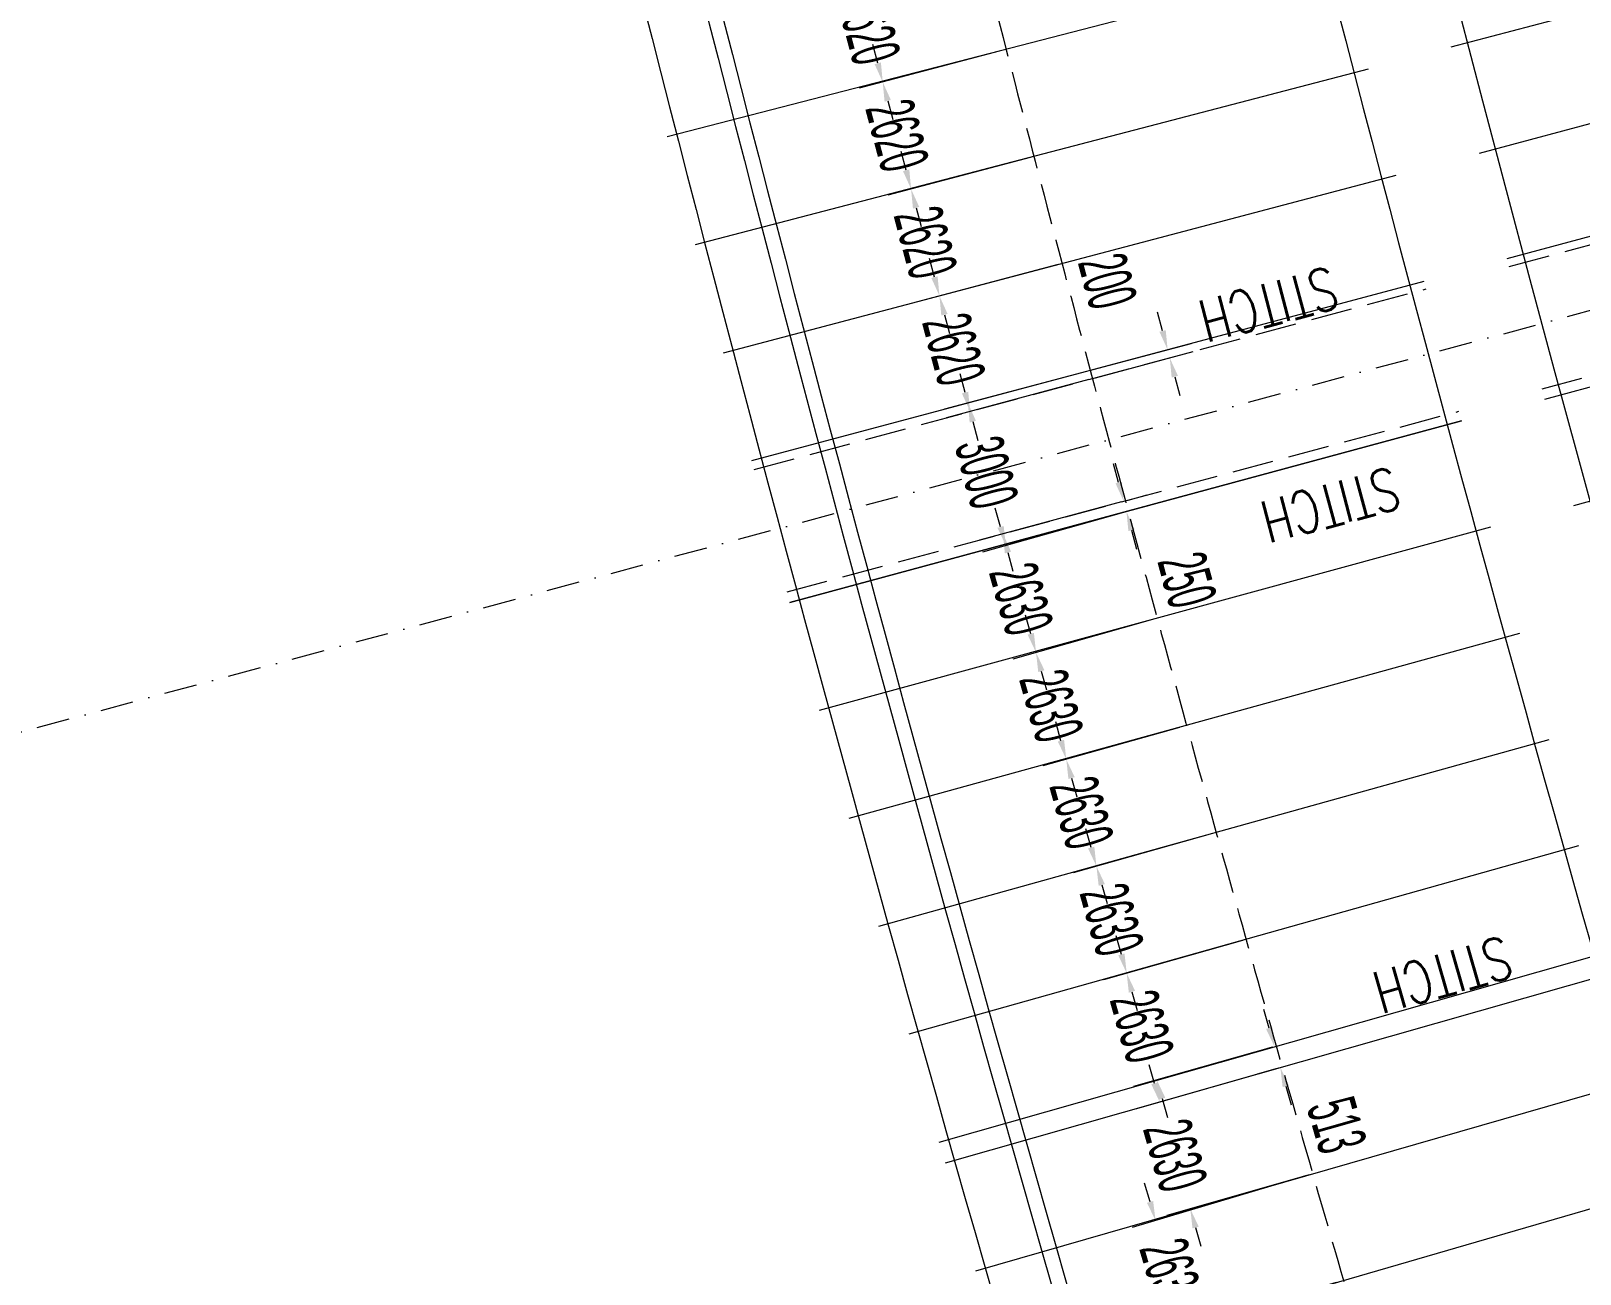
# Model space of a CAD drawing. Header units: millimetres. Extents: x 27228149 to 29012050, y 40856015 to 42918728.
# Drawn here: x 27350598 to 27387293, y 42477464 to 42506900 of the extents above; entities that cross this region are included whole.
import ezdxf

# ---------------------------------------------------------------- set-up
doc = ezdxf.new("R2010")
doc.units = ezdxf.units.MM
doc.header["$LTSCALE"] = 0.05
doc.linetypes.add('DGN Style 3', pattern=[27349.722329, 19535.51595, -7814.20638])
doc.linetypes.add('DGN Style 4', pattern=[31276.361035, 15628.41276, -7814.20638, 19.535516, -7814.20638])
doc.layers.get('Defpoints').update_dxf_attribs({"lineweight": 0})
for name, color, linetype, lineweight in [('InnerEdge_NB', 7, 'Continuous', 0), ('InnerEdge_SB', 7, 'Continuous', 0), ('OuterEdge_NB', 7, 'Continuous', 0), ('PlacementCurve_NB', 1, 'DGN Style 3', 0), ('PlacementCurve_SB', 1, 'DGN Style 3', 0), ('S-_ANOT----_A-', 7, 'Continuous', 0), ('S-_ANOT----_T-', 7, 'Continuous', 0), ('S-_GRIDLINE_E- Adjusted', 6, 'DGN Style 4', 0), ('S-_SEG-----_E-NB', 3, 'Continuous', 13), ('S-_SEG-----_E-SB', 3, 'Continuous', 13), ('S-_WALLLBW-_E-', 40, 'Continuous', 13)]:
    doc.layers.add(name, color=color, linetype=linetype, lineweight=lineweight)
doc.styles.add('Styletxt', font='txt.shx')
doc.styles.add('StyleWORKING', font='WORKING.shx')
doc.dimstyles.new('dim300', dxfattribs={"dimtxt": 750, "dimasz": 750, "dimexe": 375, "dimexo": 375, "dimgap": 375, "dimtad": 1, "dimdec": 0, "dimzin": 11, "dimdsep": 46, "dimtxsty": 'StyleWORKING', "dimsah": 1, "dimcen": 0.09, "dimclrd": 7, "dimclre": 7, "dimadec": 4, "dimazin": 3, "dimtfac": 1, "dimtdec": 0, "dimtmove": 0, "dimatfit": 3, "dimfxl": 1, "dimtolj": 1, "dimtzin": 0, "dimlwd": 0, "dimlwe": 0, "dimarcsym": 0})

# ---------------------------------------------------------------- blocks, each defined once
blk = doc.blocks.new('*D325')
at = {"layer": 'Defpoints', "color": 0, "linetype": 'Continuous', "transparency": 16777216}
for p in [(27392181, 42508602), (27388042, 42507504), (27392823, 42506155)]:
    blk.add_point(p, dxfattribs=at)
at = {"layer": 'S-_ANOT----_A-', "linetype": 'Continuous', "transparency": 16777216}
for p, q in [((27392070, 42508573), (27387486, 42507357)), ((27392712, 42506126), (27388135, 42504911))]:
    blk.add_line(p, q, dxfattribs=at)
at = {"layer": 'S-_ANOT----_A-', "color": 7, "linetype": 'Continuous', "lineweight": 0, "transparency": 16777216}
blk.add_line((27388573, 42505503), (27388160, 42507059), dxfattribs=at)
at = {"layer": 'S-_ANOT----_A-', "color": 7, "linetype": 'Continuous', "transparency": 16777216}
for points in [[(27388234, 42507079), (27388086, 42507040), (27388042, 42507504)], [(27388647, 42505523), (27388499, 42505484), (27388691, 42505059)]]:
    blk.add_solid(points, dxfattribs=at)
at = {"layer": 'S-_ANOT----_A-', "color": 0, "linetype": 'Continuous', "transparency": 16777216, "insert": (27386302, 42509333), "char_height": 1150, "attachment_point": 5, "rotation": 284.8597, "style": 'StyleWORKING'}
blk.add_mtext('\\A1;{\\W0.47826;\\C0;2530}', dxfattribs=at)
blk = doc.blocks.new('*D643')
at = {"layer": 'Defpoints', "color": 0, "linetype": 'Continuous', "transparency": 16777216}
for p in [(27372998, 42508992), (27373648, 42506453), (27370775, 42505691)]:
    blk.add_point(p, dxfattribs=at)
at = {"layer": 'S-_ANOT----_A-', "color": 7, "linetype": 'Continuous', "lineweight": 0, "transparency": 16777216}
for p, q in [((27369986, 42508668), (27369868, 42509113)), ((27370893, 42505246), (27371011, 42504802))]:
    blk.add_line(p, q, dxfattribs=at)
at = {"layer": 'S-_ANOT----_A-', "linetype": 'Continuous', "transparency": 16777216}
for p, q in [((27372887, 42508962), (27369548, 42508076)), ((27373537, 42506424), (27370220, 42505544))]:
    blk.add_line(p, q, dxfattribs=at)
at = {"layer": 'S-_ANOT----_A-', "color": 7, "linetype": 'Continuous', "transparency": 16777216}
for points in [[(27370060, 42508688), (27369911, 42508649), (27370104, 42508224)], [(27370968, 42505266), (27370819, 42505227), (27370775, 42505691)]]:
    blk.add_solid(points, dxfattribs=at)
at = {"layer": 'S-_ANOT----_A-', "color": 0, "linetype": 'Continuous', "transparency": 16777216, "insert": (27370441, 42506958), "char_height": 1150, "attachment_point": 5, "rotation": 284.859, "style": 'StyleWORKING'}
blk.add_mtext('\\A1;{\\W0.47826;\\C0;2620}', dxfattribs=at)
blk = doc.blocks.new('*D644')
at = {"layer": 'Defpoints', "color": 0, "linetype": 'Continuous', "transparency": 16777216}
for p in [(27373648, 42506453), (27374377, 42503935), (27371447, 42503158)]:
    blk.add_point(p, dxfattribs=at)
at = {"layer": 'S-_ANOT----_A-', "color": 7, "linetype": 'Continuous', "lineweight": 0, "transparency": 16777216}
for p, q in [((27370657, 42506136), (27370540, 42506580)), ((27371565, 42502714), (27371683, 42502269))]:
    blk.add_line(p, q, dxfattribs=at)
at = {"layer": 'S-_ANOT----_A-', "linetype": 'Continuous', "transparency": 16777216}
for p, q in [((27373537, 42506424), (27370220, 42505544)), ((27374266, 42503906), (27370892, 42503011))]:
    blk.add_line(p, q, dxfattribs=at)
at = {"layer": 'S-_ANOT----_A-', "color": 7, "linetype": 'Continuous', "transparency": 16777216}
for points in [[(27370732, 42506155), (27370583, 42506116), (27370775, 42505691)], [(27371640, 42502733), (27371491, 42502694), (27371447, 42503158)]]:
    blk.add_solid(points, dxfattribs=at)
at = {"layer": 'S-_ANOT----_A-', "color": 0, "linetype": 'Continuous', "transparency": 16777216, "insert": (27371113, 42504425), "char_height": 1150, "attachment_point": 5, "rotation": 284.859, "style": 'StyleWORKING'}
blk.add_mtext('\\A1;{\\W0.47826;\\C0;2620}', dxfattribs=at)
blk = doc.blocks.new('*D645')
at = {"layer": 'Defpoints', "color": 0, "linetype": 'Continuous', "transparency": 16777216}
for p in [(27374377, 42503935), (27375042, 42501401), (27372119, 42500626)]:
    blk.add_point(p, dxfattribs=at)
at = {"layer": 'S-_ANOT----_A-', "linetype": 'Continuous', "transparency": 16777216}
for p, q in [((27374266, 42503906), (27370892, 42503011)), ((27374931, 42501372), (27371564, 42500478))]:
    blk.add_line(p, q, dxfattribs=at)
at = {"layer": 'S-_ANOT----_A-', "color": 7, "linetype": 'Continuous', "lineweight": 0, "transparency": 16777216}
for p, q in [((27371329, 42503603), (27371212, 42504048)), ((27372237, 42500181), (27372355, 42499737))]:
    blk.add_line(p, q, dxfattribs=at)
at = {"layer": 'S-_ANOT----_A-', "color": 7, "linetype": 'Continuous', "transparency": 16777216}
for points in [[(27371404, 42503623), (27371255, 42503583), (27371447, 42503158)], [(27372311, 42500201), (27372163, 42500162), (27372119, 42500626)]]:
    blk.add_solid(points, dxfattribs=at)
at = {"layer": 'S-_ANOT----_A-', "color": 0, "linetype": 'Continuous', "transparency": 16777216, "insert": (27371785, 42501892), "char_height": 1150, "attachment_point": 5, "rotation": 284.859, "style": 'StyleWORKING'}
blk.add_mtext('\\A1;{\\W0.47826;\\C0;2620}', dxfattribs=at)
blk = doc.blocks.new('*D646')
at = {"layer": 'Defpoints', "color": 0, "linetype": 'Continuous', "transparency": 16777216}
for p in [(27376532, 42495516), (27377220, 42492978), (27374407, 42492182)]:
    blk.add_point(p, dxfattribs=at)
at = {"layer": 'S-_ANOT----_A-', "linetype": 'Continuous', "transparency": 16777216}
for p, q in [((27376421, 42495485), (27373139, 42494557)), ((27377109, 42492946), (27373854, 42492026))]:
    blk.add_line(p, q, dxfattribs=at)
at = {"layer": 'S-_ANOT----_A-', "color": 7, "linetype": 'Continuous', "lineweight": 0, "transparency": 16777216}
for p, q in [((27373567, 42495156), (27373442, 42495599)), ((27374532, 42491740), (27374658, 42491297))]:
    blk.add_line(p, q, dxfattribs=at)
at = {"layer": 'S-_ANOT----_A-', "color": 7, "linetype": 'Continuous', "transparency": 16777216}
for points in [[(27373640, 42495177), (27373493, 42495135), (27373692, 42494713)], [(27374606, 42491761), (27374459, 42491719), (27374407, 42492182)]]:
    blk.add_solid(points, dxfattribs=at)
at = {"layer": 'S-_ANOT----_A-', "color": 0, "linetype": 'Continuous', "transparency": 16777216, "insert": (27374051, 42493448), "char_height": 1150, "attachment_point": 5, "rotation": 285.7859, "style": 'StyleWORKING'}
blk.add_mtext('\\A1;{\\W0.47826;\\C0;2630}', dxfattribs=at)
blk = doc.blocks.new('*D647')
at = {"layer": 'Defpoints', "color": 0, "linetype": 'Continuous', "transparency": 16777216}
for p in [(27377220, 42492978), (27377915, 42490441), (27375123, 42489652)]:
    blk.add_point(p, dxfattribs=at)
at = {"layer": 'S-_ANOT----_A-', "linetype": 'Continuous', "transparency": 16777216}
for p, q in [((27377109, 42492946), (27373854, 42492026)), ((27377804, 42490409), (27374570, 42489495))]:
    blk.add_line(p, q, dxfattribs=at)
at = {"layer": 'S-_ANOT----_A-', "color": 7, "linetype": 'Continuous', "lineweight": 0, "transparency": 16777216}
for p, q in [((27374282, 42492625), (27374157, 42493068)), ((27375248, 42489209), (27375373, 42488766))]:
    blk.add_line(p, q, dxfattribs=at)
at = {"layer": 'S-_ANOT----_A-', "color": 7, "linetype": 'Continuous', "transparency": 16777216}
for points in [[(27374356, 42492646), (27374208, 42492604), (27374407, 42492182)], [(27375322, 42489230), (27375174, 42489188), (27375123, 42489652)]]:
    blk.add_solid(points, dxfattribs=at)
at = {"layer": 'S-_ANOT----_A-', "color": 0, "linetype": 'Continuous', "transparency": 16777216, "insert": (27374766, 42490917), "char_height": 1150, "attachment_point": 5, "rotation": 285.7859, "style": 'StyleWORKING'}
blk.add_mtext('\\A1;{\\W0.47826;\\C0;2630}', dxfattribs=at)
blk = doc.blocks.new('*D648')
at = {"layer": 'Defpoints', "color": 0, "linetype": 'Continuous', "transparency": 16777216}
for p in [(27377915, 42490441), (27378697, 42487928), (27375838, 42487120)]:
    blk.add_point(p, dxfattribs=at)
at = {"layer": 'S-_ANOT----_A-', "linetype": 'Continuous', "transparency": 16777216}
for p, q in [((27377804, 42490409), (27374570, 42489495)), ((27378586, 42487897), (27375285, 42486964))]:
    blk.add_line(p, q, dxfattribs=at)
at = {"layer": 'S-_ANOT----_A-', "color": 7, "linetype": 'Continuous', "lineweight": 0, "transparency": 16777216}
for p, q in [((27374998, 42490094), (27374873, 42490537)), ((27375964, 42486678), (27376089, 42486235))]:
    blk.add_line(p, q, dxfattribs=at)
at = {"layer": 'S-_ANOT----_A-', "color": 7, "linetype": 'Continuous', "transparency": 16777216}
for points in [[(27375071, 42490115), (27374924, 42490073), (27375123, 42489652)], [(27376037, 42486698), (27375890, 42486657), (27375838, 42487120)]]:
    blk.add_solid(points, dxfattribs=at)
at = {"layer": 'S-_ANOT----_A-', "color": 0, "linetype": 'Continuous', "transparency": 16777216, "insert": (27375482, 42488386), "char_height": 1150, "attachment_point": 5, "rotation": 285.7859, "style": 'StyleWORKING'}
blk.add_mtext('\\A1;{\\W0.47826;\\C0;2630}', dxfattribs=at)
blk = doc.blocks.new('*D649')
at = {"layer": 'Defpoints', "color": 0, "linetype": 'Continuous', "transparency": 16777216}
for p in [(27378697, 42487928), (27379406, 42485396), (27376554, 42484589)]:
    blk.add_point(p, dxfattribs=at)
at = {"layer": 'S-_ANOT----_A-', "linetype": 'Continuous', "transparency": 16777216}
for p, q in [((27378586, 42487897), (27375285, 42486964)), ((27379295, 42485364), (27376001, 42484433))]:
    blk.add_line(p, q, dxfattribs=at)
at = {"layer": 'S-_ANOT----_A-', "color": 7, "linetype": 'Continuous', "lineweight": 0, "transparency": 16777216}
for p, q in [((27375713, 42487563), (27375588, 42488006)), ((27376679, 42484147), (27376804, 42483704))]:
    blk.add_line(p, q, dxfattribs=at)
at = {"layer": 'S-_ANOT----_A-', "color": 7, "linetype": 'Continuous', "transparency": 16777216}
for points in [[(27375787, 42487584), (27375640, 42487542), (27375838, 42487120)], [(27376753, 42484168), (27376605, 42484126), (27376554, 42484589)]]:
    blk.add_solid(points, dxfattribs=at)
at = {"layer": 'S-_ANOT----_A-', "color": 0, "linetype": 'Continuous', "transparency": 16777216, "insert": (27376198, 42485855), "char_height": 1150, "attachment_point": 5, "rotation": 285.7859, "style": 'StyleWORKING'}
blk.add_mtext('\\A1;{\\W0.47826;\\C0;2630}', dxfattribs=at)
blk = doc.blocks.new('*D650')
at = {"layer": 'Defpoints', "color": 0, "linetype": 'Continuous', "transparency": 16777216}
for p in [(27380901, 42479819), (27377238, 42478730), (27381630, 42477291)]:
    blk.add_point(p, dxfattribs=at)
at = {"layer": 'S-_ANOT----_A-', "linetype": 'Continuous', "transparency": 16777216}
for p, q in [((27380791, 42479786), (27376687, 42478567)), ((27381520, 42477259), (27377436, 42476045))]:
    blk.add_line(p, q, dxfattribs=at)
at = {"layer": 'S-_ANOT----_A-', "color": 7, "linetype": 'Continuous', "lineweight": 0, "transparency": 16777216}
for p, q in [((27377107, 42479171), (27376976, 42479612)), ((27378118, 42475768), (27378249, 42475327))]:
    blk.add_line(p, q, dxfattribs=at)
at = {"layer": 'S-_ANOT----_A-', "color": 7, "linetype": 'Continuous', "transparency": 16777216}
for points in [[(27377181, 42479193), (27377034, 42479149), (27377238, 42478730)], [(27378192, 42475790), (27378045, 42475746), (27377987, 42476209)]]:
    blk.add_solid(points, dxfattribs=at)
at = {"layer": 'S-_ANOT----_A-', "color": 0, "linetype": 'Continuous', "transparency": 16777216, "insert": (27377621, 42477446), "char_height": 1150, "attachment_point": 5, "rotation": 286.5463, "style": 'StyleWORKING'}
blk.add_mtext('\\A1;{\\W0.47826;\\C0;2630}', dxfattribs=at)
blk = doc.blocks.new('*D947')
at = {"layer": 'Defpoints', "color": 0, "linetype": 'Continuous', "transparency": 16777216}
for p in [(27380056, 42482846), (27380059, 42482847), (27380199, 42482353)]:
    blk.add_point(p, dxfattribs=at)
at = {"layer": 'S-_ANOT----_A-', "color": 7, "linetype": 'Continuous', "lineweight": 0, "transparency": 16777216}
for p, q in [((27379930, 42483289), (27379804, 42483731)), ((27380322, 42481910), (27380448, 42481468))]:
    blk.add_line(p, q, dxfattribs=at)
at = {"layer": 'S-_ANOT----_A-', "linetype": 'Continuous', "transparency": 16777216}
for p, q in [((27379948, 42482816), (27379503, 42482689)), ((27380088, 42482322), (27379643, 42482195))]:
    blk.add_line(p, q, dxfattribs=at)
at = {"layer": 'S-_ANOT----_A-', "color": 7, "linetype": 'Continuous', "transparency": 16777216}
for points in [[(27380004, 42483310), (27379856, 42483268), (27380056, 42482846)], [(27380396, 42481931), (27380248, 42481889), (27380196, 42482353)]]:
    blk.add_solid(points, dxfattribs=at)
at = {"layer": 'S-_ANOT----_A-', "color": 0, "linetype": 'Continuous', "transparency": 16777216, "insert": (27381528, 42480988), "char_height": 1150, "attachment_point": 5, "rotation": 285.8737, "style": 'StyleWORKING'}
blk.add_mtext('\\A1;{\\W0.47826;\\C0;513}', dxfattribs=at)
blk = doc.blocks.new('*D980')
at = {"layer": 'Defpoints', "color": 0, "linetype": 'Continuous', "transparency": 16777216}
for p in [(27377524, 42499352), (27375651, 42498852), (27375703, 42498659)]:
    blk.add_point(p, dxfattribs=at)
at = {"layer": 'S-_ANOT----_A-', "color": 7, "linetype": 'Continuous', "lineweight": 0, "transparency": 16777216}
for p, q in [((27377405, 42499796), (27377287, 42500241)), ((27377694, 42498714), (27377812, 42498270))]:
    blk.add_line(p, q, dxfattribs=at)
at = {"layer": 'S-_ANOT----_A-', "linetype": 'Continuous', "transparency": 16777216}
for p, q in [((27375762, 42498882), (27378079, 42499500)), ((27375814, 42498689), (27378131, 42499307))]:
    blk.add_line(p, q, dxfattribs=at)
at = {"layer": 'S-_ANOT----_A-', "color": 7, "linetype": 'Continuous', "transparency": 16777216}
for points in [[(27377479, 42499816), (27377331, 42499776), (27377524, 42499352)], [(27377768, 42498734), (27377620, 42498694), (27377575, 42499158)]]:
    blk.add_solid(points, dxfattribs=at)
at = {"layer": 'S-_ANOT----_A-', "color": 0, "linetype": 'Continuous', "transparency": 16777216, "insert": (27376097, 42500975), "char_height": 1150, "attachment_point": 5, "rotation": 284.9378, "style": 'StyleWORKING'}
blk.add_mtext('\\A1;{\\W0.47826;\\C0;200}', dxfattribs=at)
blk = doc.blocks.new('*D981')
at = {"layer": 'Defpoints', "color": 0, "linetype": 'Continuous', "transparency": 16777216}
for p in [(27376481, 42495762), (27376484, 42495762), (27376546, 42495520)]:
    blk.add_point(p, dxfattribs=at)
at = {"layer": 'S-_ANOT----_A-', "color": 7, "linetype": 'Continuous', "lineweight": 0, "transparency": 16777216}
for p, q in [((27376364, 42496207), (27376244, 42496651)), ((27376669, 42495077), (27376789, 42494633))]:
    blk.add_line(p, q, dxfattribs=at)
at = {"layer": 'S-_ANOT----_A-', "linetype": 'Continuous', "transparency": 16777216}
for p, q in [((27376592, 42495791), (27377039, 42495912)), ((27376657, 42495550), (27377105, 42495671))]:
    blk.add_line(p, q, dxfattribs=at)
at = {"layer": 'S-_ANOT----_A-', "color": 7, "linetype": 'Continuous', "transparency": 16777216}
for points in [[(27376438, 42496227), (27376290, 42496187), (27376484, 42495762)], [(27376743, 42495097), (27376595, 42495057), (27376549, 42495521)]]:
    blk.add_solid(points, dxfattribs=at)
at = {"layer": 'S-_ANOT----_A-', "color": 0, "linetype": 'Continuous', "transparency": 16777216, "insert": (27377983, 42493900), "char_height": 1150, "attachment_point": 5, "rotation": 285.1179, "style": 'StyleWORKING'}
blk.add_mtext('\\A1;{\\W0.47826;\\C0;250}', dxfattribs=at)
blk = doc.blocks.new('*D1179')
at = {"layer": 'Defpoints', "color": 0, "linetype": 'Continuous', "transparency": 16777216}
for p in [(27375042, 42501401), (27375714, 42498869), (27372791, 42498094)]:
    blk.add_point(p, dxfattribs=at)
at = {"layer": 'S-_ANOT----_A-', "linetype": 'Continuous', "transparency": 16777216}
for p, q in [((27374931, 42501372), (27371564, 42500478)), ((27375603, 42498840), (27372235, 42497946))]:
    blk.add_line(p, q, dxfattribs=at)
at = {"layer": 'S-_ANOT----_A-', "color": 7, "linetype": 'Continuous', "lineweight": 0, "transparency": 16777216}
for p, q in [((27372001, 42501071), (27371883, 42501515)), ((27372909, 42497649), (27373027, 42497204))]:
    blk.add_line(p, q, dxfattribs=at)
at = {"layer": 'S-_ANOT----_A-', "color": 7, "linetype": 'Continuous', "transparency": 16777216}
for points in [[(27372075, 42501090), (27371927, 42501051), (27372119, 42500626)], [(27372983, 42497669), (27372835, 42497629), (27372791, 42498094)]]:
    blk.add_solid(points, dxfattribs=at)
at = {"layer": 'S-_ANOT----_A-', "color": 0, "linetype": 'Continuous', "transparency": 16777216, "insert": (27372457, 42499360), "char_height": 1150, "attachment_point": 5, "rotation": 284.859, "style": 'StyleWORKING'}
blk.add_mtext('\\A1;{\\W0.47826;\\C0;2620}', dxfattribs=at)
blk = doc.blocks.new('*D1180')
at = {"layer": 'Defpoints', "color": 0, "linetype": 'Continuous', "transparency": 16777216}
for p in [(27375766, 42498676), (27376543, 42495778), (27373623, 42494994)]:
    blk.add_point(p, dxfattribs=at)
at = {"layer": 'S-_ANOT----_A-', "color": 7, "linetype": 'Continuous', "lineweight": 0, "transparency": 16777216}
for p, q in [((27372725, 42498336), (27372606, 42498780)), ((27373742, 42494550), (27373861, 42494106))]:
    blk.add_line(p, q, dxfattribs=at)
at = {"layer": 'S-_ANOT----_A-', "linetype": 'Continuous', "transparency": 16777216}
for p, q in [((27375655, 42498646), (27372289, 42497743)), ((27376432, 42495749), (27373067, 42494845))]:
    blk.add_line(p, q, dxfattribs=at)
at = {"layer": 'S-_ANOT----_A-', "color": 7, "linetype": 'Continuous', "transparency": 16777216}
for points in [[(27372800, 42498356), (27372651, 42498316), (27372845, 42497892)], [(27373816, 42494570), (27373668, 42494530), (27373623, 42494994)]]:
    blk.add_solid(points, dxfattribs=at)
at = {"layer": 'S-_ANOT----_A-', "color": 0, "linetype": 'Continuous', "transparency": 16777216, "insert": (27373235, 42496443), "char_height": 1150, "attachment_point": 5, "rotation": 285.0271, "style": 'StyleWORKING'}
blk.add_mtext('\\A1;{\\W0.47826;\\C0;3000}', dxfattribs=at)
blk = doc.blocks.new('*D1181')
at = {"layer": 'Defpoints', "color": 0, "linetype": 'Continuous', "transparency": 16777216}
for p in [(27379406, 42485396), (27380121, 42482865), (27377269, 42482059)]:
    blk.add_point(p, dxfattribs=at)
at = {"layer": 'S-_ANOT----_A-', "linetype": 'Continuous', "transparency": 16777216}
for p, q in [((27379295, 42485364), (27376001, 42484433)), ((27380010, 42482834), (27376716, 42481902))]:
    blk.add_line(p, q, dxfattribs=at)
at = {"layer": 'S-_ANOT----_A-', "color": 7, "linetype": 'Continuous', "lineweight": 0, "transparency": 16777216}
for p, q in [((27376429, 42485032), (27376304, 42485475)), ((27377395, 42481616), (27377520, 42481173))]:
    blk.add_line(p, q, dxfattribs=at)
at = {"layer": 'S-_ANOT----_A-', "color": 7, "linetype": 'Continuous', "transparency": 16777216}
for points in [[(27376503, 42485053), (27376355, 42485011), (27376554, 42484589)], [(27377468, 42481637), (27377321, 42481595), (27377269, 42482059)]]:
    blk.add_solid(points, dxfattribs=at)
at = {"layer": 'S-_ANOT----_A-', "color": 0, "linetype": 'Continuous', "transparency": 16777216, "insert": (27376913, 42483324), "char_height": 1150, "attachment_point": 5, "rotation": 285.7859, "style": 'StyleWORKING'}
blk.add_mtext('\\A1;{\\W0.47826;\\C0;2630}', dxfattribs=at)
blk = doc.blocks.new('*D1182')
at = {"layer": 'Defpoints', "color": 0, "linetype": 'Continuous', "transparency": 16777216}
for p in [(27380261, 42482371), (27380985, 42479843), (27378061, 42479006)]:
    blk.add_point(p, dxfattribs=at)
at = {"layer": 'S-_ANOT----_A-', "linetype": 'Continuous', "transparency": 16777216}
for p, q in [((27380151, 42482340), (27376785, 42481377)), ((27380874, 42479811), (27377508, 42478848))]:
    blk.add_line(p, q, dxfattribs=at)
at = {"layer": 'S-_ANOT----_A-', "color": 7, "linetype": 'Continuous', "lineweight": 0, "transparency": 16777216}
for p, q in [((27377212, 42481977), (27377085, 42482420)), ((27378188, 42478564), (27378314, 42478122))]:
    blk.add_line(p, q, dxfattribs=at)
at = {"layer": 'S-_ANOT----_A-', "color": 7, "linetype": 'Continuous', "transparency": 16777216}
for points in [[(27377285, 42481998), (27377138, 42481956), (27377338, 42481535)], [(27378261, 42478585), (27378114, 42478543), (27378061, 42479006)]]:
    blk.add_solid(points, dxfattribs=at)
at = {"layer": 'S-_ANOT----_A-', "color": 0, "linetype": 'Continuous', "transparency": 16777216, "insert": (27377701, 42480271), "char_height": 1150, "attachment_point": 5, "rotation": 285.9615, "style": 'StyleWORKING'}
blk.add_mtext('\\A1;{\\W0.47826;\\C0;2630}', dxfattribs=at)

msp = doc.modelspace()

# ---------------------------------------------------------------- linework, layer by layer
at = {"layer": 'InnerEdge_NB'}
msp.add_lwpolyline([(27283724.5, 42878514.7, -0.0568157), (27345588.8, 42682480.7), (27368075.3, 42566916.3, 0.0263705), (27393633.3, 42464653, 0.0426618), (27458420.2, 42303807.1, 0.1075608), (27699785.7, 42006839.6, 0.026969), (27783127.3, 41947329.2), (27839783.5, 41911319.6)], format="xyb", dxfattribs=at)
at = {"layer": 'InnerEdge_SB', "extrusion": (0, 0, -1)}
msp.add_lwpolyline([(-27784629.2, 41949692.3, 0.026969), (-27701533.2, 42009027.3, 0.1075608), (-27460918.9, 42305070.6, 0.0691101), (-27370363.7, 42569291.8)], format="xyb", dxfattribs=at)
at = {"layer": 'OuterEdge_NB'}
msp.add_arc((28349665.8, 42757913.9), 1014150, 191.011006, 197.053282, dxfattribs=at)
at = {"layer": 'PlacementCurve_NB'}
msp.add_lwpolyline([(27288809.3, 42846343.4, -0.0480477), (27337834.2, 42680971.8), (27359958.8, 42567267.3, 0.0690894), (27451045.4, 42301107.2, 0.1079959), (27694979, 42000696.1, 0.0193193), (27725549.4, 41977271, 0.0146476), (27778701.6, 41940923.9), (27835716.4, 41904662.4)], format="xyb", dxfattribs=at)
at = {"layer": 'PlacementCurve_SB'}
msp.add_lwpolyline([(27305541.4, 42854039, -0.0482858), (27355899.2, 42684467.3), (27377998.9, 42570890.3, 0.0688708), (27467496.8, 42309348.2, 0.1110949), (27715510, 42007942.3, 0.028125), (27802629.8, 41947720.4), (27845874.9, 41921290)], format="xyb", dxfattribs=at)
at = {"layer": 'S-_GRIDLINE_E- Adjusted'}
msp.add_line((27329602.7, 42484727.2), (27405843.5, 42505198.9), dxfattribs=at)
at = {"layer": 'S-_SEG-----_E-NB'}
for p, q in [((27381626.2, 42508515.5), (27365670.7, 42504391.2)), ((27382278, 42505999.4), (27366333, 42501834.3)), ((27367001.9, 42499279.2), (27382936.2, 42503485)), ((27367677.5, 42496725.8), (27383601, 42500972.3)), ((27367677.5, 42496725.8), (27383601, 42500972.3)), ((27368577.2, 42493366.2), (27384486.4, 42497666.3)), ((27384486.4, 42497666.2), (27368577.3, 42493366.2)), ((27385168.9, 42495148), (27369270.9, 42490807.2)), ((27385858, 42492631.5), (27369971.2, 42488250)), ((27386553.7, 42490116.9), (27370678.1, 42485694.6)), ((27387255.9, 42487604.1), (27371391.7, 42483141.1)), ((27372112, 42480589.5), (27387964.7, 42485093.1)), ((27388103.8, 42484603.4), (27372253.3, 42480091.8)), ((27372981.6, 42477542.5), (27388820.4, 42482094.6)), ((27389543.6, 42479587.8), (27373716.5, 42474995))]:
    msp.add_line(p, q, dxfattribs=at)
at = {"layer": 'S-_SEG-----_E-NB', "linetype": 'DGN Style 3'}
for p, q in [((27367732.6, 42496518.8), (27383649.1, 42500792.6)), ((27368508.6, 42493620.9), (27384425.2, 42497894.7))]:
    msp.add_line(p, q, dxfattribs=at)
at = {"layer": 'S-_SEG-----_E-SB'}
for p, q in [((27384241.9, 42506527.9), (27397758.4, 42510058)), ((27384911.1, 42504009.8), (27398423.2, 42507608.7)), ((27385565.2, 42501514.1), (27399088, 42505145.2)), ((27386459.8, 42498182.1), (27400012.9, 42501821.3)), ((27387144.1, 42495663.2), (27400716.2, 42499370))]:
    msp.add_line(p, q, dxfattribs=at)
at = {"layer": 'S-_SEG-----_E-SB', "linetype": 'DGN Style 3'}
for p, q in [((27385617, 42501321), (27399140.1, 42504952.1)), ((27386394.9, 42498423.6), (27399943.9, 42502061.7))]:
    msp.add_line(p, q, dxfattribs=at)
at = {"layer": 'S-_WALLLBW-_E-'}
for radius in [1014500, 1015900]:
    msp.add_arc((28349665.8, 42757913.9), radius, 191.011006, 197.053282, dxfattribs=at)

# ---------------------------------------------------------------- texts
at = {"layer": 'S-_ANOT----_T-', "linetype": 'Continuous', "style": 'Styletxt', "width": 0.75}
for rotation, p in [(194.93218, (27381383.4, 42501334.6)), (195.03007, (27382849.2, 42496587.1)), (195.85602, (27385495.4, 42485481.7))]:
    msp.add_text('STITCH', height=1000, rotation=rotation, dxfattribs=at).set_placement(p)

# ---------------------------------------------------------------- dimensions: what is measured, and where the dimension line sits
at = {"layer": 'S-_ANOT----_A-', "linetype": 'Continuous'}
for base, p1, p2, angle, override, picture, middle, turn in [((27388041.8, 42507504), (27392823.4, 42506155.1), (27392180.8, 42508602.2), 104.85968, {"dimscale": 1000, "dimtxt": 1.15, "dimasz": 0.46, "dimexe": 0.575, "dimexo": 0.115, "dimgap": 0.2875, "dimtad": 1, "dimtih": 0, "dimtoh": 0, "dimlfac": 1, "dimsah": 1, "dimcen": 0, "dimse1": 0, "dimse2": 0, "dimclre": 256, "dimclrt": 0, "dimtol": 0, "dimtfac": 1, "dimtofl": 0, "dimtmove": 2, "dimatfit": 3, "dimfrac": 0, "dimtolj": 1, "dimlwe": 65535}, '*D325', (27386301.5, 42509332.5), 284.85968), ((27370775.5, 42505691.1), (27372998, 42508991.5), (27373648.5, 42506453.3), 104.85901, {"dimscale": 1000, "dimtxt": 1.15, "dimasz": 0.46, "dimexe": 0.575, "dimexo": 0.115, "dimgap": 0.2875, "dimtad": 1, "dimjust": 0, "dimtih": 0, "dimtoh": 0, "dimlfac": 1, "dimsah": 1, "dimcen": 0, "dimse1": 0, "dimse2": 0, "dimclre": 256, "dimclrt": 0, "dimtol": 0, "dimtfac": 1, "dimtofl": 0, "dimtmove": 2, "dimatfit": 3, "dimfrac": 0, "dimtolj": 1, "dimlwe": 65535}, '*D643', (27370440.8, 42506957.7), 284.85901), ((27371447.4, 42503158.3), (27373648.5, 42506453.3), (27374376.8, 42503935.5), 104.85901, {"dimscale": 1000, "dimtxt": 1.15, "dimasz": 0.46, "dimexe": 0.575, "dimexo": 0.115, "dimgap": 0.2875, "dimtad": 1, "dimjust": 0, "dimtih": 0, "dimtoh": 0, "dimlfac": 1, "dimsah": 1, "dimcen": 0, "dimse1": 0, "dimse2": 0, "dimclre": 256, "dimclrt": 0, "dimtol": 0, "dimtfac": 1, "dimtofl": 0, "dimtmove": 2, "dimatfit": 3, "dimfrac": 0, "dimtolj": 1, "dimlwe": 65535}, '*D644', (27371112.8, 42504425), 284.85901), ((27372119.3, 42500625.9), (27374376.8, 42503935.5), (27375042.2, 42501401.4), 104.85901, {"dimscale": 1000, "dimtxt": 1.15, "dimasz": 0.46, "dimexe": 0.575, "dimexo": 0.115, "dimgap": 0.2875, "dimtad": 1, "dimjust": 0, "dimtih": 0, "dimtoh": 0, "dimlfac": 1, "dimsah": 1, "dimcen": 0, "dimse1": 0, "dimse2": 0, "dimclre": 256, "dimclrt": 0, "dimtol": 0, "dimtfac": 1, "dimtofl": 0, "dimtmove": 2, "dimatfit": 3, "dimfrac": 0, "dimtolj": 1, "dimlwe": 65535}, '*D645', (27371784.7, 42501892.5), 284.85901), ((27377523.7, 42499351.8), (27375702.9, 42498658.9), (27375651.3, 42498852.3), 104.93777, {"dimscale": 1000, "dimtxt": 1.15, "dimasz": 0.46, "dimexe": 0.575, "dimexo": 0.115, "dimgap": 0.2875, "dimtad": 1, "dimtih": 0, "dimtoh": 0, "dimlfac": 1, "dimsah": 1, "dimcen": 0, "dimse1": 0, "dimse2": 0, "dimclre": 256, "dimclrt": 0, "dimtol": 0, "dimtfac": 1, "dimtofl": 0, "dimtmove": 2, "dimatfit": 3, "dimfrac": 0, "dimtolj": 1, "dimlwe": 65535}, '*D980', (27376097.4, 42500975.5), 284.93777), ((27372791.2, 42498093.5), (27375042.2, 42501401.4), (27375714.1, 42498869), 104.85901, {"dimscale": 1000, "dimtxt": 1.15, "dimasz": 0.46, "dimexe": 0.575, "dimexo": 0.115, "dimgap": 0.2875, "dimtad": 1, "dimjust": 0, "dimtih": 0, "dimtoh": 0, "dimlfac": 1, "dimsah": 1, "dimcen": 0, "dimse1": 0, "dimse2": 0, "dimclre": 256, "dimclrt": 0, "dimtol": 0, "dimtfac": 1, "dimtofl": 0, "dimtmove": 2, "dimatfit": 3, "dimfrac": 0, "dimtolj": 1, "dimlwe": 65535}, '*D1179', (27372456.6, 42499360.1), 284.85901), ((27373622.6, 42494994.2), (27375765.6, 42498675.8), (27376543.5, 42495778.4), 105.02713, {"dimscale": 1000, "dimtxt": 1.15, "dimasz": 0.46, "dimexe": 0.575, "dimexo": 0.115, "dimgap": 0.2875, "dimtad": 1, "dimjust": 0, "dimtih": 0, "dimtoh": 0, "dimlfac": 1, "dimsah": 1, "dimcen": 0, "dimse1": 0, "dimse2": 0, "dimclre": 256, "dimclrt": 0, "dimtol": 0, "dimtfac": 1, "dimtofl": 0, "dimtmove": 2, "dimatfit": 3, "dimfrac": 0, "dimtolj": 1, "dimlwe": 65535}, '*D1180', (27373235, 42496443.3), 285.02713), ((27376484.2, 42495762.5), (27376545.9, 42495520), (27376480.7, 42495761.5), 105.1179, {"dimscale": 1000, "dimtxt": 1.15, "dimasz": 0.46, "dimexe": 0.575, "dimexo": 0.115, "dimgap": 0.2875, "dimtad": 1, "dimtih": 0, "dimtoh": 0, "dimlfac": 1, "dimsah": 1, "dimcen": 0, "dimse1": 0, "dimse2": 0, "dimclre": 256, "dimclrt": 0, "dimtol": 0, "dimtfac": 1, "dimtofl": 0, "dimtmove": 2, "dimatfit": 3, "dimfrac": 0, "dimtolj": 1, "dimlwe": 65535}, '*D981', (27377983.4, 42493900.2), 285.1179), ((27374407.3, 42492182.4), (27376531.8, 42495516.2), (27377219.9, 42492977.6), 105.78592, {"dimscale": 1000, "dimtxt": 1.15, "dimasz": 0.46, "dimexe": 0.575, "dimexo": 0.115, "dimgap": 0.2875, "dimtad": 1, "dimjust": 0, "dimtih": 0, "dimtoh": 0, "dimlfac": 1, "dimsah": 1, "dimcen": 0, "dimse1": 0, "dimse2": 0, "dimclre": 256, "dimclrt": 0, "dimtol": 0, "dimtfac": 1, "dimtofl": 0, "dimtmove": 2, "dimatfit": 3, "dimfrac": 0, "dimtolj": 1, "dimlwe": 65535}, '*D646', (27374050.9, 42493448.3), 285.78592), ((27375122.8, 42489651.5), (27377219.9, 42492977.6), (27377914.6, 42490440.8), 105.78592, {"dimscale": 1000, "dimtxt": 1.15, "dimasz": 0.46, "dimexe": 0.575, "dimexo": 0.115, "dimgap": 0.2875, "dimtad": 1, "dimjust": 0, "dimtih": 0, "dimtoh": 0, "dimlfac": 1, "dimsah": 1, "dimcen": 0, "dimse1": 0, "dimse2": 0, "dimclre": 256, "dimclrt": 0, "dimtol": 0, "dimtfac": 1, "dimtofl": 0, "dimtmove": 2, "dimatfit": 3, "dimfrac": 0, "dimtolj": 1, "dimlwe": 65535}, '*D647', (27374766.4, 42490917.4), 285.78592), ((27375838.4475, 42487120.2334), (27377914.5938, 42490440.765), (27378696.656, 42487928.2665), 105.78592, {"dimscale": 1000, "dimtxt": 1.15, "dimasz": 0.46, "dimexe": 0.575, "dimexo": 0.115, "dimgap": 0.2875, "dimtad": 1, "dimjust": 0, "dimtih": 0, "dimtoh": 0, "dimlfac": 1, "dimsah": 1, "dimcen": 0, "dimse1": 0, "dimse2": 0, "dimclre": 256, "dimclrt": 0, "dimtol": 0, "dimtfac": 1, "dimtofl": 0, "dimtmove": 2, "dimatfit": 3, "dimfrac": 0, "dimtolj": 1, "dimlwe": 65535}, '*D648', (27375481.9706, 42488386.2514), 285.78592), ((27376553.9, 42484589.4), (27378696.7, 42487928.3), (27379405.6, 42485395.6), 105.78592, {"dimscale": 1000, "dimtxt": 1.15, "dimasz": 0.46, "dimexe": 0.575, "dimexo": 0.115, "dimgap": 0.2875, "dimtad": 1, "dimjust": 0, "dimtih": 0, "dimtoh": 0, "dimlfac": 1, "dimsah": 1, "dimcen": 0, "dimse1": 0, "dimse2": 0, "dimclre": 256, "dimclrt": 0, "dimtol": 0, "dimtfac": 1, "dimtofl": 0, "dimtmove": 2, "dimatfit": 3, "dimfrac": 0, "dimtolj": 1, "dimlwe": 65535}, '*D649', (27376197.5, 42485855.2), 285.78592), ((27377269.4, 42482058.6), (27379405.6, 42485395.6), (27380121.1, 42482864.8), 105.78592, {"dimscale": 1000, "dimtxt": 1.15, "dimasz": 0.46, "dimexe": 0.575, "dimexo": 0.115, "dimgap": 0.2875, "dimtad": 1, "dimjust": 0, "dimtih": 0, "dimtoh": 0, "dimlfac": 1, "dimsah": 1, "dimcen": 0, "dimse1": 0, "dimse2": 0, "dimclre": 256, "dimclrt": 0, "dimtol": 0, "dimtfac": 1, "dimtofl": 0, "dimtmove": 2, "dimatfit": 3, "dimfrac": 0, "dimtolj": 1, "dimlwe": 65535}, '*D1181', (27376913, 42483324.4), 285.78592), ((27380055.7, 42482846.2), (27380199, 42482353.4), (27380058.6, 42482847.1), 105.8737, {"dimscale": 1000, "dimtxt": 1.15, "dimasz": 0.46, "dimexe": 0.575, "dimexo": 0.115, "dimgap": 0.2875, "dimtad": 1, "dimtih": 0, "dimtoh": 0, "dimlfac": 1, "dimsah": 1, "dimcen": 0, "dimse1": 0, "dimse2": 0, "dimclre": 256, "dimclrt": 0, "dimtol": 0, "dimtfac": 1, "dimtofl": 0, "dimtmove": 2, "dimatfit": 3, "dimfrac": 0, "dimtolj": 1, "dimlwe": 65535}, '*D947', (27381527.7, 42480988.3), 285.8737), ((27378061.3, 42479006.5), (27380261.5, 42482371.2), (27380984.7, 42479842.6), 105.96148, {"dimscale": 1000, "dimtxt": 1.15, "dimasz": 0.46, "dimexe": 0.575, "dimexo": 0.115, "dimgap": 0.2875, "dimtad": 1, "dimjust": 0, "dimtih": 0, "dimtoh": 0, "dimlfac": 1, "dimsah": 1, "dimcen": 0, "dimse1": 0, "dimse2": 0, "dimclre": 256, "dimclrt": 0, "dimtol": 0, "dimtfac": 1, "dimtofl": 0, "dimtmove": 2, "dimatfit": 3, "dimfrac": 0, "dimtolj": 1, "dimlwe": 65535}, '*D1182', (27377701, 42480271.1), 285.96148), ((27377238, 42478730.3), (27381630, 42477291.4), (27380901, 42479818.5), 106.54628, {"dimscale": 1000, "dimtxt": 1.15, "dimasz": 0.46, "dimexe": 0.575, "dimexo": 0.115, "dimgap": 0.2875, "dimtad": 1, "dimtih": 0, "dimtoh": 0, "dimlfac": 1, "dimsah": 1, "dimcen": 0, "dimse1": 0, "dimse2": 0, "dimclre": 256, "dimclrt": 0, "dimtol": 0, "dimtfac": 1, "dimtofl": 0, "dimtmove": 2, "dimatfit": 3, "dimfrac": 0, "dimtolj": 1, "dimlwe": 65535}, '*D650', (27377621, 42477446.1), 286.54628)]:
    dim = msp.add_linear_dim(base=base, p1=p1, p2=p2, angle=angle, text='{\\W0.47826;\\C0;<>}', dimstyle='dim300', override=override, dxfattribs=at)
    dim.commit()
    dim.dimension.update_dxf_attribs({"geometry": picture, "text_midpoint": middle, "dimtype": 160, "text_rotation": turn})

doc.saveas('drawing.dxf')
